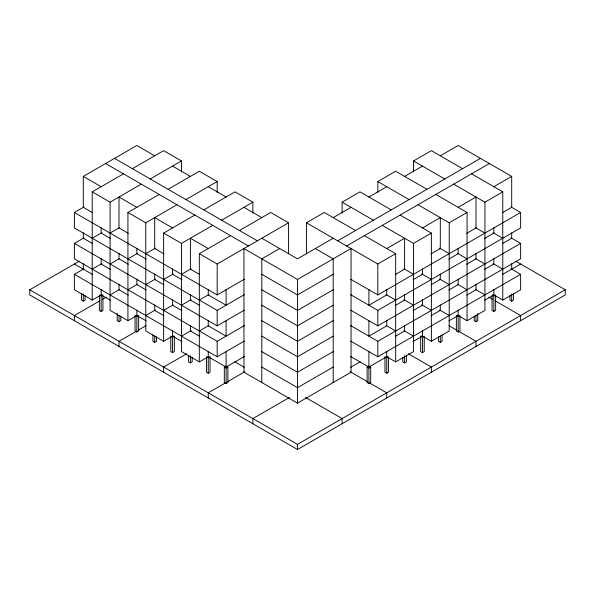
<?xml version="1.0" encoding="UTF-8"?>
<svg xmlns="http://www.w3.org/2000/svg" width="595" height="595" viewBox="0 0 595 595"><rect width="100%" height="100%" fill="white"/><g stroke="black" fill="none" stroke-linecap="round" stroke-linejoin="round"><path stroke-width="0.89" d="M92.612 212.705L83.3 207.328L83.3 176.41L136.85 145.492L154.7 155.793M101.834 294.525L92.225 300.073L92.225 191.865L123.463 173.829M132.388 168.683L163.625 150.647L181.475 160.948L181.475 171.858M244.426 294.644L217.175 310.382L74.375 227.937L74.375 212.482L83.984 206.926M92.225 191.865L110.075 202.174L141.312 184.138M150.238 178.983L181.475 160.948M244.426 325.562L217.175 341.299L74.375 258.855L74.375 243.392L83.984 237.844M137.534 315.142L127.925 320.69L127.925 212.475L159.162 194.446M168.088 189.292L199.325 171.256L217.175 181.564L217.175 192.475M92.225 238.245L101.834 232.697M110.075 233.091L119.684 227.543M515.843 261.25L565.25 289.772L565.25 294.927L297.5 449.508L29.75 294.927L29.75 289.772L79.157 261.25M127.925 212.475L145.775 222.783L177.013 204.747M185.938 199.593L217.175 181.564M92.225 300.073L74.375 289.772L74.375 274.31L83.984 268.762M92.225 269.163L101.834 263.607M110.075 264.009L119.684 258.461M173.234 335.751L163.625 341.299L163.625 233.091L194.863 215.055M203.787 209.901L235.025 191.865L252.875 202.174L252.875 213.084M127.925 258.855L137.534 253.306M145.775 253.701L155.384 248.152M163.625 233.091L181.475 243.392L212.713 225.356M221.638 220.209L252.875 202.174M81.515 293.714L81.515 300.081L83.3 301.107L85.085 300.081L85.085 295.529M99.365 294.927L101.15 295.953L102.935 294.927M99.878 300.81L74.375 315.536L74.375 320.69M102.266 299.434L106.252 297.136M110.075 294.927L119.684 289.378M127.925 289.772L137.534 284.224M145.775 284.618L155.384 279.07M208.934 356.36L199.325 361.909L199.325 253.701L230.562 235.665M239.488 230.51L270.725 212.475L288.575 222.783L288.575 253.701M99.365 295.834L99.365 310.382L101.15 311.416L102.935 310.382L102.935 295.834M163.625 279.464L173.234 273.916M181.475 274.31L191.084 268.762M199.325 253.701L217.175 264.009L288.575 222.783M117.215 313.416L117.215 320.69L119 321.716L120.785 320.69L120.785 316.138M135.065 315.536L136.85 316.562L138.635 315.536M145.775 315.536L155.384 309.988M306.425 253.701L306.425 222.783L324.275 212.475L355.512 230.51M342.125 213.084L342.125 202.174L359.975 191.865L391.213 209.901M377.825 192.475L377.825 181.564L395.675 171.256L426.913 189.292M413.525 171.858L413.525 160.948L431.375 150.647L462.613 168.683M163.625 310.382L173.234 304.833M136.53 331.177L119 341.299L119 346.454M138.122 330.255L146.095 325.658M181.475 305.228L191.084 299.679M279.65 248.546L261.8 258.855L261.8 382.526M333.2 217.629L351.05 207.328M368.9 197.019L386.75 186.711M404.6 176.41L422.45 166.102M440.3 155.793L458.15 145.492L511.7 176.41L511.7 207.328L502.388 212.705M135.065 316.443L135.065 330.991L136.85 332.025L138.635 330.991L138.635 316.443M199.325 300.073L208.934 294.525M74.375 212.482L217.175 294.927L244.426 279.189M333.2 238.245L297.5 258.855L261.8 238.245M152.915 334.933L152.915 341.299L154.7 342.333L156.485 341.299L156.485 336.755M337.663 240.819L480.463 158.374M172.55 337.179L174.335 336.145L174.335 351.608L172.55 352.634L170.765 351.608L170.765 336.145L172.55 337.179L172.55 352.634M181.475 336.145L191.084 330.597M199.325 330.991L208.934 325.443M346.588 245.973L489.387 163.528M74.375 243.392L217.175 325.837L244.426 310.107M297.5 279.464L351.05 248.546L351.05 372.217L297.5 403.135L243.95 372.217L243.95 248.546L297.5 279.464L297.5 403.135M186.733 353.72L163.625 367.063L163.625 372.217M333.2 274.31L297.5 294.919L261.8 274.31M386.75 248.546L404.6 238.245L404.6 269.156L395.288 274.533M422.45 227.937L440.3 217.629L440.3 248.546L430.988 253.924M458.15 207.328L476 197.019L476 227.937L466.688 233.314M493.85 186.711L511.7 176.41M188.615 355.542L188.615 361.909L190.4 362.943L192.185 361.909L192.185 357.364M206.465 356.755L208.25 357.788L210.035 356.755M74.375 274.31L217.175 356.755L244.426 341.024M333.2 289.772L297.5 310.382L261.8 289.772M306.425 222.783L377.825 264.009L395.675 253.701L395.675 361.909L386.066 356.36M382.288 225.356L413.525 243.392L431.375 233.091L431.375 341.299L421.766 335.751M417.988 204.747L449.225 222.783L467.075 212.475L467.075 320.69L457.466 315.142M453.688 184.138L484.925 202.174L502.775 191.865L502.775 300.073L493.166 294.525M206.465 357.669L206.465 372.217L208.25 373.243L210.035 372.217L210.035 357.669M224.315 367.063L226.1 366.037L227.885 367.063L227.885 382.526L226.1 383.552L224.315 382.526L224.315 367.063L226.1 368.097L227.885 367.063M208.25 351.303L208.25 356.755L226.1 367.063L244.426 356.479M333.2 305.228L297.5 325.837L261.8 305.228M225.78 382.704L208.25 392.826L208.25 397.981M227.372 381.789L244.909 371.667M333.2 320.69L297.5 341.299L261.8 320.69M350.574 279.189L377.825 294.927L520.625 212.482L520.625 227.937L377.825 310.382L350.574 294.644M413.138 279.687L422.45 274.31L422.45 268.858M448.838 259.078L458.15 253.701L458.15 248.241M484.538 238.469L493.85 233.091L493.85 227.632M333.2 336.145L297.5 356.755L261.8 336.145M395.288 305.451L404.6 300.073L404.6 294.622M430.988 284.841L440.3 279.464L440.3 274.012M466.688 264.232L476 258.855L476 253.396M502.388 243.623L511.7 238.245L511.7 232.786M333.2 351.608L297.5 372.217L261.8 351.608M350.574 310.107L377.825 325.837L520.625 243.392L520.625 258.855L377.825 341.299L350.574 325.562M413.138 310.605L422.45 305.228L422.45 299.776M448.838 289.996L458.15 284.618L458.15 279.159M484.538 269.386L493.85 264.009L493.85 258.55M333.2 367.063L297.5 387.672L261.8 367.063M289.534 397.43L252.875 418.59L252.875 423.744M395.288 336.368L404.6 330.991L404.6 325.539M430.988 315.759L440.3 310.382L440.3 304.93M466.688 295.15L476 289.772L476 284.313M502.388 274.54L520.625 264.009M350.596 367.323L360.228 361.767M350.574 341.024L377.825 356.755L520.625 274.31L520.625 289.772L502.775 300.073M367.115 367.063L368.9 366.037L370.685 367.063L370.685 382.526L368.9 383.552L367.115 382.526L367.115 367.063L368.9 368.097L370.685 367.063M350.574 356.479L368.9 367.063L386.75 356.755L386.75 351.303M413.138 341.523L422.45 336.145L422.45 330.694M448.838 320.913L458.15 315.536L458.15 310.077M484.538 300.304L493.85 294.927L493.85 289.467M384.965 356.755L386.75 357.788L388.535 356.755M422.45 337.179L424.235 336.145L424.235 351.608L422.45 352.634L420.665 351.608L420.665 336.145L422.45 337.179L422.45 352.634M456.365 315.536L458.15 316.562L459.935 315.536M492.065 294.927L493.85 295.953L495.635 294.927M395.675 361.909L413.525 351.608L413.525 243.392M431.375 341.299L449.225 330.991L449.225 222.783M467.075 320.69L484.925 310.382L484.925 202.174M384.965 357.669L384.965 372.217L386.75 373.243L388.535 372.217L388.535 357.669M402.815 357.364L402.815 361.909L404.6 362.943L406.385 361.909L406.385 355.542M438.515 336.755L438.515 341.299L440.3 342.333L442.085 341.299L442.085 334.933M456.365 316.443L456.365 330.991L458.15 332.025L459.935 330.991L459.935 316.443M474.215 316.138L474.215 320.69L476 321.716L477.785 320.69L477.785 313.416M492.065 295.834L492.065 310.382L493.85 311.416L495.635 310.382L495.635 295.834M509.915 295.529L509.915 300.081L511.7 301.107L513.485 300.081L513.485 293.714M29.75 289.772L297.5 444.353L565.25 289.772M471.538 173.829L502.775 191.865M511.016 206.926L520.625 212.482M413.525 160.948L444.762 178.983M435.838 194.446L467.075 212.475M511.016 237.844L520.625 243.392M493.166 232.697L502.775 238.245M475.316 227.543L484.925 233.091M377.825 181.564L409.062 199.593M511.016 268.762L520.625 274.31M493.166 263.607L502.775 269.163M400.137 215.055L431.375 233.091M475.316 258.461L484.925 264.009M457.466 253.306L467.075 258.855M439.616 248.152L449.225 253.701M342.125 202.174L373.363 220.209M475.316 289.378L484.925 294.927M488.748 297.136L492.734 299.434M495.122 300.81L520.625 315.536L520.625 320.69M457.466 284.224L467.075 289.772M364.438 235.665L395.675 253.701M439.616 279.07L449.225 284.618M421.766 273.916L431.375 279.464M403.916 268.762L413.525 274.31M439.616 309.988L449.225 315.536M421.766 304.833L431.375 310.382M172.55 166.102L190.4 176.41M208.25 186.711L226.1 197.019M243.95 207.328L261.8 217.629M315.35 248.546L333.2 258.855L333.2 382.526M403.916 299.679L413.525 305.228M448.905 325.658L456.878 330.255M458.47 331.177L476 341.299L476 346.454M386.066 294.525L395.675 300.073M114.538 158.374L257.338 240.819M403.916 330.597L413.525 336.145M105.612 163.528L248.412 245.973M386.066 325.443L395.675 330.991M408.267 353.72L431.375 367.063L431.375 372.217M83.3 176.41L101.15 186.711M136.85 207.328L119 197.019L119 227.937L128.312 233.314M172.55 227.937L154.7 217.629L154.7 248.546L164.012 253.924M208.25 248.546L190.4 238.245L190.4 269.156L199.712 274.533M350.091 371.667L367.628 381.789M369.22 382.704L386.75 392.826L386.75 397.981M110.462 238.469L101.15 233.091L101.15 227.632M146.162 259.078L136.85 253.701L136.85 248.241M181.862 279.687L172.55 274.31L172.55 268.858M92.612 243.623L83.3 238.245L83.3 232.786M128.312 264.232L119 258.855L119 253.396M164.012 284.841L154.7 279.464L154.7 274.012M199.712 305.451L190.4 300.073L190.4 294.622M110.462 269.386L101.15 264.009L101.15 258.55M146.162 289.996L136.85 284.618L136.85 279.159M181.862 310.605L172.55 305.228L172.55 299.776M74.375 264.009L92.612 274.54M128.312 295.15L119 289.772L119 284.313M164.012 315.759L154.7 310.382L154.7 304.93M199.712 336.368L190.4 330.991L190.4 325.539M305.466 397.43L342.125 418.59L342.125 423.744M234.772 361.767L244.404 367.323M110.462 300.304L101.15 294.927L101.15 289.467M146.162 320.913L136.85 315.536L136.85 310.077M181.862 341.523L172.55 336.145L172.55 330.694M127.925 320.69L110.075 310.382L110.075 202.174M163.625 341.299L145.775 330.991L145.775 222.783M199.325 361.909L181.475 351.608L181.475 243.392M511.7 263.704L511.7 269.163M511.7 293.833L511.7 301.107M493.85 295.953L493.85 311.416M476 315.35L476 321.716M458.15 316.562L458.15 332.025M440.3 335.967L440.3 342.333M404.6 355.669L404.6 362.943M386.75 289.467L386.75 294.927L368.9 305.228L368.9 289.772M386.75 320.385L386.75 325.844L368.9 336.145L368.9 320.69M386.75 357.788L386.75 373.243M377.825 264.009L377.825 294.927M377.825 310.382L377.825 325.837M377.825 341.299L377.825 356.755M368.9 351.608L368.9 367.063M368.9 368.097L368.9 383.552M297.5 444.353L297.5 449.508M226.1 289.772L226.1 305.228L208.25 294.927L208.25 289.467M226.1 320.69L226.1 336.145L208.25 325.844L208.25 320.385M226.1 351.608L226.1 367.063M226.1 368.097L226.1 383.552M217.175 264.009L217.175 294.927M217.175 310.382L217.175 325.837M217.175 341.299L217.175 356.755M208.25 357.788L208.25 373.243M190.4 355.669L190.4 362.943M154.7 335.967L154.7 342.333M136.85 316.562L136.85 332.025M119 315.35L119 321.716M101.15 295.953L101.15 311.416M83.3 263.704L83.3 269.163M83.3 293.833L83.3 301.107"/></g></svg>
